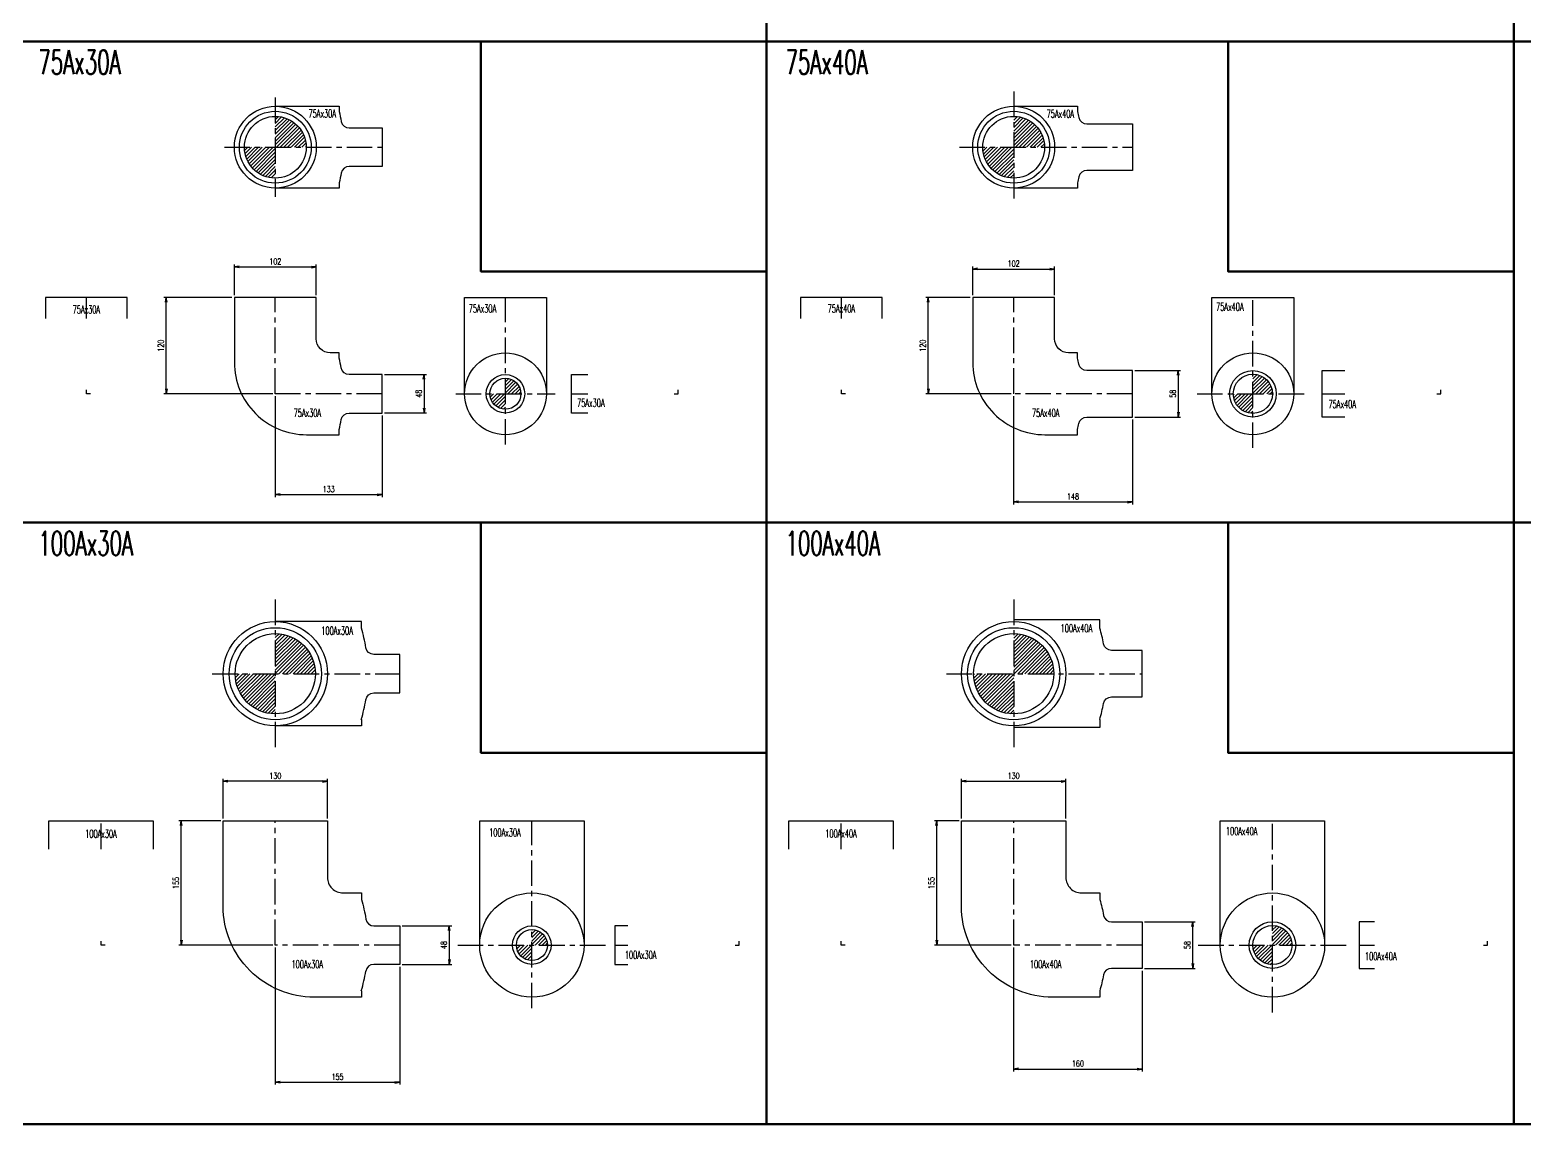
# Model space of a CAD drawing. Header units: millimetres. Extents: x 1711 to 90196, y -23291 to 8516.
# Drawn here: x 45848 to 47710, y -402 to 962 of the extents above; entities that cross this region are included whole.
import ezdxf

# ---------------------------------------------------------------- set-up
doc = ezdxf.new("R2010")
doc.units = ezdxf.units.MM
doc.header["$PDMODE"] = 35
doc.linetypes.add('CENTER', pattern=[50.8, 31.75, -6.35, 6.35, -6.35])
doc.layers.add('line', color=153, linetype='Continuous', lineweight=50)
for name, color, linetype in [('寸法', 2, 'Continuous'), ('配管-CVP', 4, 'Continuous'), ('＃配管（PVC)', 21, 'Continuous')]:
    doc.layers.add(name, color=color, linetype=linetype)
doc.styles.add('kpk', font='romans.shx', dxfattribs={"width": 0.7, "bigfont": 'extfont2.shx'})
doc.styles.get("Standard").update_dxf_attribs({"font": 'romans.shx', "bigfont": 'extfont.shx'})
doc.dimstyles.new('KPK-3', dxfattribs={"dimscale": 3, "dimtxt": 2.5, "dimasz": 2, "dimexe": 1, "dimexo": 1, "dimgap": 1, "dimtad": 3, "dimdec": 1, "dimdsep": 46, "dimtxsty": 'kpk', "dimblk": 'OPEN', "dimcen": 2.5, "dimclrd": 2, "dimclre": 2, "dimclrt": 4, "dimadec": 1, "dimazin": 2, "dimtfac": 1, "dimtdec": 1, "dimtmove": 0, "dimatfit": 2, "dimldrblk": 'OPEN', "dimfxl": 0, "dimlwd": -1, "dimlwe": -1, "dimarcsym": 0})

# ---------------------------------------------------------------- blocks, each defined once
blk = doc.blocks.new('_Open')
at = {"color": 0, "linetype": 'ByBlock', "lineweight": -2}
for p, q in [((-1, 0.17), (0, 0)), ((-1, -0.17), (0, 0)), ((0, 0), (-1, 0))]:
    blk.add_line(p, q, dxfattribs=at)
blk = doc.blocks.new('*D2922')
at = {"layer": 'Defpoints', "color": 0, "transparency": 16777216}
for p in [(46204.8, 666.3), (46102.8, 628.2), (46204.8, 628.2)]:
    blk.add_point(p, dxfattribs=at)
at = {"layer": '寸法', "color": 2, "transparency": 16777216}
for p, q in [((46102.8, 631.2), (46102.8, 669.3)), ((46108.8, 666.3), (46198.8, 666.3)), ((46204.8, 631.2), (46204.8, 669.3))]:
    blk.add_line(p, q, dxfattribs=at)
at = {"layer": '寸法', "color": 2, "transparency": 16777216, "xscale": 6, "yscale": 6, "zscale": 6, "rotation": 180}
blk.add_blockref('_Open', (46102.8, 666.3), dxfattribs=at)
at = {"layer": '寸法', "color": 2, "transparency": 16777216, "xscale": 6, "yscale": 6, "zscale": 6}
blk.add_blockref('_Open', (46204.8, 666.3), dxfattribs=at)
at = {"layer": '寸法', "color": 4, "transparency": 16777216, "insert": (46153.8, 673.1), "char_height": 7.5, "attachment_point": 5, "style": 'kpk', "bg_fill": 3, "box_fill_scale": 1.1, "bg_fill_color": 256, "bg_fill_true_color": 13158600, "bg_fill_transparency": 0}
blk.add_mtext('102', dxfattribs=at)
blk = doc.blocks.new('*D2923')
at = {"layer": 'Defpoints', "color": 0, "transparency": 16777216}
for p in [(46286.8, 532.2), (46286.8, 484.2), (46339.2, 484.2)]:
    blk.add_point(p, dxfattribs=at)
at = {"layer": '寸法', "color": 2, "transparency": 16777216}
for p, q in [((46289.8, 532.2), (46342.2, 532.2)), ((46339.2, 526.2), (46339.2, 490.2)), ((46289.8, 484.2), (46342.2, 484.2))]:
    blk.add_line(p, q, dxfattribs=at)
at = {"layer": '寸法', "color": 2, "transparency": 16777216, "xscale": 6, "yscale": 6, "zscale": 6}
for p, rotation in [((46339.2, 532.2), 90), ((46339.2, 484.2), 270)]:
    blk.add_blockref('_Open', p, dxfattribs=dict(at, rotation=rotation))
at = {"layer": '寸法', "color": 4, "transparency": 16777216, "insert": (46332.5, 508.2), "char_height": 7.5, "attachment_point": 5, "rotation": 90, "style": 'kpk', "bg_fill": 3, "box_fill_scale": 1.1, "bg_fill_color": 256, "bg_fill_true_color": 13158600, "bg_fill_transparency": 0}
blk.add_mtext('48', dxfattribs=at)
blk = doc.blocks.new('*D2924')
at = {"layer": 'Defpoints', "color": 0, "transparency": 16777216}
for p in [(46017.9, 628.2), (46102.8, 628.2), (46153.8, 508.2)]:
    blk.add_point(p, dxfattribs=at)
at = {"layer": '寸法', "color": 2, "transparency": 16777216}
for p, q in [((46099.8, 628.2), (46014.9, 628.2)), ((46017.9, 514.2), (46017.9, 622.2)), ((46150.8, 508.2), (46014.9, 508.2))]:
    blk.add_line(p, q, dxfattribs=at)
at = {"layer": '寸法', "color": 2, "transparency": 16777216, "xscale": 6, "yscale": 6, "zscale": 6}
for p, rotation in [((46017.9, 628.2), 90), ((46017.9, 508.2), 270)]:
    blk.add_blockref('_Open', p, dxfattribs=dict(at, rotation=rotation))
at = {"layer": '寸法', "color": 4, "transparency": 16777216, "insert": (46011.2, 568.2), "char_height": 7.5, "attachment_point": 5, "rotation": 90, "style": 'kpk', "bg_fill": 3, "box_fill_scale": 1.1, "bg_fill_color": 256, "bg_fill_true_color": 13158600, "bg_fill_transparency": 0}
blk.add_mtext('120', dxfattribs=at)
blk = doc.blocks.new('*D2925')
at = {"layer": 'Defpoints', "color": 0, "transparency": 16777216}
for p in [(46153.8, 508.2), (46286.8, 484.2), (46286.8, 382.4)]:
    blk.add_point(p, dxfattribs=at)
at = {"layer": '寸法', "color": 2, "transparency": 16777216}
for p, q in [((46153.8, 505.2), (46153.8, 379.4)), ((46286.8, 481.2), (46286.8, 379.4)), ((46159.8, 382.4), (46280.8, 382.4))]:
    blk.add_line(p, q, dxfattribs=at)
at = {"layer": '寸法', "color": 2, "transparency": 16777216, "xscale": 6, "yscale": 6, "zscale": 6, "rotation": 180}
blk.add_blockref('_Open', (46153.8, 382.4), dxfattribs=at)
at = {"layer": '寸法', "color": 2, "transparency": 16777216, "xscale": 6, "yscale": 6, "zscale": 6}
blk.add_blockref('_Open', (46286.8, 382.4), dxfattribs=at)
at = {"layer": '寸法', "color": 4, "transparency": 16777216, "insert": (46220.3, 389.2), "char_height": 7.5, "attachment_point": 5, "style": 'kpk', "bg_fill": 3, "box_fill_scale": 1.1, "bg_fill_color": 256, "bg_fill_true_color": 13158600, "bg_fill_transparency": 0}
blk.add_mtext('133', dxfattribs=at)
blk = doc.blocks.new('*D2926')
at = {"layer": 'Defpoints', "color": 0, "transparency": 16777216}
for p in [(46088.8, 25), (46088.8, -24.2), (46218.8, -24.2)]:
    blk.add_point(p, dxfattribs=at)
at = {"layer": '寸法', "color": 2, "transparency": 16777216}
for p, q in [((46088.8, -21.2), (46088.8, 28)), ((46212.8, 25), (46094.8, 25)), ((46218.8, -21.2), (46218.8, 28))]:
    blk.add_line(p, q, dxfattribs=at)
at = {"layer": '寸法', "color": 2, "transparency": 16777216, "xscale": 6, "yscale": 6, "zscale": 6, "rotation": 180}
blk.add_blockref('_Open', (46088.8, 25), dxfattribs=at)
at = {"layer": '寸法', "color": 2, "transparency": 16777216, "xscale": 6, "yscale": 6, "zscale": 6}
blk.add_blockref('_Open', (46218.8, 25), dxfattribs=at)
at = {"layer": '寸法', "color": 4, "transparency": 16777216, "insert": (46153.8, 31.7), "char_height": 7.5, "attachment_point": 5, "style": 'kpk', "bg_fill": 3, "box_fill_scale": 1.1, "bg_fill_color": 256, "bg_fill_true_color": 13158600, "bg_fill_transparency": 0}
blk.add_mtext('130', dxfattribs=at)
blk = doc.blocks.new('*D2927')
at = {"layer": 'Defpoints', "color": 0, "transparency": 16777216}
for p in [(46308.8, -155.2), (46308.8, -203.2), (46370.6, -203.2)]:
    blk.add_point(p, dxfattribs=at)
at = {"layer": '寸法', "color": 2, "transparency": 16777216}
for p, q in [((46311.8, -155.2), (46373.6, -155.2)), ((46370.6, -161.2), (46370.6, -197.2)), ((46311.8, -203.2), (46373.6, -203.2))]:
    blk.add_line(p, q, dxfattribs=at)
at = {"layer": '寸法', "color": 2, "transparency": 16777216, "xscale": 6, "yscale": 6, "zscale": 6}
for p, rotation in [((46370.6, -155.2), 90), ((46370.6, -203.2), 270)]:
    blk.add_blockref('_Open', p, dxfattribs=dict(at, rotation=rotation))
at = {"layer": '寸法', "color": 4, "transparency": 16777216, "insert": (46363.8, -179.2), "char_height": 7.5, "attachment_point": 5, "rotation": 90, "style": 'kpk', "bg_fill": 3, "box_fill_scale": 1.1, "bg_fill_color": 256, "bg_fill_true_color": 13158600, "bg_fill_transparency": 0}
blk.add_mtext('48', dxfattribs=at)
blk = doc.blocks.new('*D2928')
at = {"layer": 'Defpoints', "color": 0, "transparency": 16777216}
for p in [(46153.8, -179.2), (46308.8, -203.2), (46308.8, -350.2)]:
    blk.add_point(p, dxfattribs=at)
at = {"layer": '寸法', "color": 2, "transparency": 16777216}
for p, q in [((46153.8, -182.2), (46153.8, -353.2)), ((46308.8, -206.2), (46308.8, -353.2)), ((46159.8, -350.2), (46302.8, -350.2))]:
    blk.add_line(p, q, dxfattribs=at)
at = {"layer": '寸法', "color": 2, "transparency": 16777216, "xscale": 6, "yscale": 6, "zscale": 6, "rotation": 180}
blk.add_blockref('_Open', (46153.8, -350.2), dxfattribs=at)
at = {"layer": '寸法', "color": 2, "transparency": 16777216, "xscale": 6, "yscale": 6, "zscale": 6}
blk.add_blockref('_Open', (46308.8, -350.2), dxfattribs=at)
at = {"layer": '寸法', "color": 4, "transparency": 16777216, "insert": (46231.3, -343.5), "char_height": 7.5, "attachment_point": 5, "style": 'kpk', "bg_fill": 3, "box_fill_scale": 1.1, "bg_fill_color": 256, "bg_fill_true_color": 13158600, "bg_fill_transparency": 0}
blk.add_mtext('155', dxfattribs=at)
blk = doc.blocks.new('*D2929')
at = {"layer": 'Defpoints', "color": 0, "transparency": 16777216}
for p in [(46036.7, -24.2), (46088.8, -24.2), (46153.8, -179.2)]:
    blk.add_point(p, dxfattribs=at)
at = {"layer": '寸法', "color": 2, "transparency": 16777216}
for p, q in [((46085.8, -24.2), (46033.7, -24.2)), ((46036.7, -173.2), (46036.7, -30.2)), ((46150.8, -179.2), (46033.7, -179.2))]:
    blk.add_line(p, q, dxfattribs=at)
at = {"layer": '寸法', "color": 2, "transparency": 16777216, "xscale": 6, "yscale": 6, "zscale": 6}
for p, rotation in [((46036.7, -24.2), 90), ((46036.7, -179.2), 270)]:
    blk.add_blockref('_Open', p, dxfattribs=dict(at, rotation=rotation))
at = {"layer": '寸法', "color": 4, "transparency": 16777216, "insert": (46029.9, -101.7), "char_height": 7.5, "attachment_point": 5, "rotation": 90, "style": 'kpk', "bg_fill": 3, "box_fill_scale": 1.1, "bg_fill_color": 256, "bg_fill_true_color": 13158600, "bg_fill_transparency": 0}
blk.add_mtext('155', dxfattribs=at)
blk = doc.blocks.new('*D2934')
at = {"layer": 'Defpoints', "color": 0, "transparency": 16777216}
for p in [(47124.9, 663.7), (47022.9, 628.2), (47124.9, 628.2)]:
    blk.add_point(p, dxfattribs=at)
at = {"layer": '寸法', "color": 2, "transparency": 16777216}
for p, q in [((47022.9, 631.2), (47022.9, 666.7)), ((47028.9, 663.7), (47118.9, 663.7)), ((47124.9, 631.2), (47124.9, 666.7))]:
    blk.add_line(p, q, dxfattribs=at)
at = {"layer": '寸法', "color": 2, "transparency": 16777216, "xscale": 6, "yscale": 6, "zscale": 6, "rotation": 180}
blk.add_blockref('_Open', (47022.9, 663.7), dxfattribs=at)
at = {"layer": '寸法', "color": 2, "transparency": 16777216, "xscale": 6, "yscale": 6, "zscale": 6}
blk.add_blockref('_Open', (47124.9, 663.7), dxfattribs=at)
at = {"layer": '寸法', "color": 4, "transparency": 16777216, "insert": (47073.9, 670.4), "char_height": 7.5, "attachment_point": 5, "style": 'kpk', "bg_fill": 3, "box_fill_scale": 1.1, "bg_fill_color": 256, "bg_fill_true_color": 13158600, "bg_fill_transparency": 0}
blk.add_mtext('102', dxfattribs=at)
blk = doc.blocks.new('*D2935')
at = {"layer": 'Defpoints', "color": 0, "transparency": 16777216}
for p in [(47221.9, 537.2), (47221.9, 479.2), (47279, 479.2)]:
    blk.add_point(p, dxfattribs=at)
at = {"layer": '寸法', "color": 2, "transparency": 16777216}
for p, q in [((47224.9, 537.2), (47282, 537.2)), ((47279, 531.2), (47279, 485.2)), ((47224.9, 479.2), (47282, 479.2))]:
    blk.add_line(p, q, dxfattribs=at)
at = {"layer": '寸法', "color": 2, "transparency": 16777216, "xscale": 6, "yscale": 6, "zscale": 6}
for p, rotation in [((47279, 537.2), 90), ((47279, 479.2), 270)]:
    blk.add_blockref('_Open', p, dxfattribs=dict(at, rotation=rotation))
at = {"layer": '寸法', "color": 4, "transparency": 16777216, "insert": (47272.3, 508.2), "char_height": 7.5, "attachment_point": 5, "rotation": 90, "style": 'kpk', "bg_fill": 3, "box_fill_scale": 1.1, "bg_fill_color": 256, "bg_fill_true_color": 13158600, "bg_fill_transparency": 0}
blk.add_mtext('58', dxfattribs=at)
blk = doc.blocks.new('*D2936')
at = {"layer": 'Defpoints', "color": 0, "transparency": 16777216}
for p in [(46967.4, 628.2), (47022.9, 628.2), (47073.9, 508.2)]:
    blk.add_point(p, dxfattribs=at)
at = {"layer": '寸法', "color": 2, "transparency": 16777216}
for p, q in [((47019.9, 628.2), (46964.4, 628.2)), ((46967.4, 514.2), (46967.4, 622.2)), ((47070.9, 508.2), (46964.4, 508.2))]:
    blk.add_line(p, q, dxfattribs=at)
at = {"layer": '寸法', "color": 2, "transparency": 16777216, "xscale": 6, "yscale": 6, "zscale": 6}
for p, rotation in [((46967.4, 628.2), 90), ((46967.4, 508.2), 270)]:
    blk.add_blockref('_Open', p, dxfattribs=dict(at, rotation=rotation))
at = {"layer": '寸法', "color": 4, "transparency": 16777216, "insert": (46960.6, 568.2), "char_height": 7.5, "attachment_point": 5, "rotation": 90, "style": 'kpk', "bg_fill": 3, "box_fill_scale": 1.1, "bg_fill_color": 256, "bg_fill_true_color": 13158600, "bg_fill_transparency": 0}
blk.add_mtext('120', dxfattribs=at)
blk = doc.blocks.new('*D2937')
at = {"layer": 'Defpoints', "color": 0, "transparency": 16777216}
for p in [(47073.9, 508.2), (47221.9, 479.2), (47221.9, 373.3)]:
    blk.add_point(p, dxfattribs=at)
at = {"layer": '寸法', "color": 2, "transparency": 16777216}
for p, q in [((47073.9, 505.2), (47073.9, 370.3)), ((47221.9, 476.2), (47221.9, 370.3)), ((47079.9, 373.3), (47215.9, 373.3))]:
    blk.add_line(p, q, dxfattribs=at)
at = {"layer": '寸法', "color": 2, "transparency": 16777216, "xscale": 6, "yscale": 6, "zscale": 6, "rotation": 180}
blk.add_blockref('_Open', (47073.9, 373.3), dxfattribs=at)
at = {"layer": '寸法', "color": 2, "transparency": 16777216, "xscale": 6, "yscale": 6, "zscale": 6}
blk.add_blockref('_Open', (47221.9, 373.3), dxfattribs=at)
at = {"layer": '寸法', "color": 4, "transparency": 16777216, "insert": (47147.9, 380.1), "char_height": 7.5, "attachment_point": 5, "style": 'kpk', "bg_fill": 3, "box_fill_scale": 1.1, "bg_fill_color": 256, "bg_fill_true_color": 13158600, "bg_fill_transparency": 0}
blk.add_mtext('148', dxfattribs=at)
blk = doc.blocks.new('*D2938')
at = {"layer": 'Defpoints', "color": 0, "transparency": 16777216}
for p in [(47138.9, 25), (47008.9, -24.2), (47138.9, -24.2)]:
    blk.add_point(p, dxfattribs=at)
at = {"layer": '寸法', "color": 2, "transparency": 16777216}
for p, q in [((47008.9, -21.2), (47008.9, 28)), ((47014.9, 25), (47132.9, 25)), ((47138.9, -21.2), (47138.9, 28))]:
    blk.add_line(p, q, dxfattribs=at)
at = {"layer": '寸法', "color": 2, "transparency": 16777216, "xscale": 6, "yscale": 6, "zscale": 6, "rotation": 180}
blk.add_blockref('_Open', (47008.9, 25), dxfattribs=at)
at = {"layer": '寸法', "color": 2, "transparency": 16777216, "xscale": 6, "yscale": 6, "zscale": 6}
blk.add_blockref('_Open', (47138.9, 25), dxfattribs=at)
at = {"layer": '寸法', "color": 4, "transparency": 16777216, "insert": (47073.9, 31.8), "char_height": 7.5, "attachment_point": 5, "style": 'kpk', "bg_fill": 3, "box_fill_scale": 1.1, "bg_fill_color": 256, "bg_fill_true_color": 13158600, "bg_fill_transparency": 0}
blk.add_mtext('130', dxfattribs=at)
blk = doc.blocks.new('*D2939')
at = {"layer": 'Defpoints', "color": 0, "transparency": 16777216}
for p in [(47233.9, -150.2), (47297, -150.2), (47233.9, -208.2)]:
    blk.add_point(p, dxfattribs=at)
at = {"layer": '寸法', "color": 2, "transparency": 16777216}
for p, q in [((47236.9, -150.2), (47300, -150.2)), ((47297, -202.2), (47297, -156.2)), ((47236.9, -208.2), (47300, -208.2))]:
    blk.add_line(p, q, dxfattribs=at)
at = {"layer": '寸法', "color": 2, "transparency": 16777216, "xscale": 6, "yscale": 6, "zscale": 6}
for p, rotation in [((47297, -150.2), 90), ((47297, -208.2), 270)]:
    blk.add_blockref('_Open', p, dxfattribs=dict(at, rotation=rotation))
at = {"layer": '寸法', "color": 4, "transparency": 16777216, "insert": (47290.3, -179.2), "char_height": 7.5, "attachment_point": 5, "rotation": 90, "style": 'kpk', "bg_fill": 3, "box_fill_scale": 1.1, "bg_fill_color": 256, "bg_fill_true_color": 13158600, "bg_fill_transparency": 0}
blk.add_mtext('58', dxfattribs=at)
blk = doc.blocks.new('*D2940')
at = {"layer": 'Defpoints', "color": 0, "transparency": 16777216}
for p in [(47073.9, -179.2), (47233.9, -208.2), (47233.9, -333.7)]:
    blk.add_point(p, dxfattribs=at)
at = {"layer": '寸法', "color": 2, "transparency": 16777216}
for p, q in [((47073.9, -182.2), (47073.9, -336.7)), ((47233.9, -211.2), (47233.9, -336.7)), ((47079.9, -333.7), (47227.9, -333.7))]:
    blk.add_line(p, q, dxfattribs=at)
at = {"layer": '寸法', "color": 2, "transparency": 16777216, "xscale": 6, "yscale": 6, "zscale": 6, "rotation": 180}
blk.add_blockref('_Open', (47073.9, -333.7), dxfattribs=at)
at = {"layer": '寸法', "color": 2, "transparency": 16777216, "xscale": 6, "yscale": 6, "zscale": 6}
blk.add_blockref('_Open', (47233.9, -333.7), dxfattribs=at)
at = {"layer": '寸法', "color": 4, "transparency": 16777216, "insert": (47153.9, -326.9), "char_height": 7.5, "attachment_point": 5, "style": 'kpk', "bg_fill": 3, "box_fill_scale": 1.1, "bg_fill_color": 256, "bg_fill_true_color": 13158600, "bg_fill_transparency": 0}
blk.add_mtext('160', dxfattribs=at)
blk = doc.blocks.new('*D2941')
at = {"layer": 'Defpoints', "color": 0, "transparency": 16777216}
for p in [(46978.1, -24.2), (47008.9, -24.2), (47073.9, -179.2)]:
    blk.add_point(p, dxfattribs=at)
at = {"layer": '寸法', "color": 2, "transparency": 16777216}
for p, q in [((47005.9, -24.2), (46975.1, -24.2)), ((46978.1, -173.2), (46978.1, -30.2)), ((47070.9, -179.2), (46975.1, -179.2))]:
    blk.add_line(p, q, dxfattribs=at)
at = {"layer": '寸法', "color": 2, "transparency": 16777216, "xscale": 6, "yscale": 6, "zscale": 6}
for p, rotation in [((46978.1, -24.2), 90), ((46978.1, -179.2), 270)]:
    blk.add_blockref('_Open', p, dxfattribs=dict(at, rotation=rotation))
at = {"layer": '寸法', "color": 4, "transparency": 16777216, "insert": (46971.4, -101.7), "char_height": 7.5, "attachment_point": 5, "rotation": 90, "style": 'kpk', "bg_fill": 3, "box_fill_scale": 1.1, "bg_fill_color": 256, "bg_fill_true_color": 13158600, "bg_fill_transparency": 0}
blk.add_mtext('155', dxfattribs=at)
blk = doc.blocks.new('100A×40A-RT-正面')
at = {"layer": '＃配管（PVC)', "color": 0, "linetype": 'ByBlock'}
for points in [[(107.3, -56.9), (107.3, -65), (48.5, -65, -0.414279), (-65, 48.5), (-65, 155), (65, 155), (65, 84.5, 0.416256), (84.5, 65), (107.3, 65), (107.3, 56.9)], [(107.3, 56.9, -0.025436), (112.1, 37.1, 0.360661), (121.9, 29), (160, 29), (160, -29), (121.8, -29, 0.360341), (112, -37.1, -0.025457), (107.2, -56.9)]]:
    blk.add_lwpolyline(points, format="xyb", dxfattribs=at)
at = {"layer": '＃配管（PVC)', "color": 2, "linetype": 'CENTER'}
blk.add_lwpolyline([(160, 0), (0, 0), (0, 155)], dxfattribs=at)
at = {"layer": 'Defpoints', "color": 6, "linetype": 'ByBlock', "insert": (39.9, -23.9), "char_height": 10, "attachment_point": 5, "style": 'kpk', "bg_fill": 3, "box_fill_scale": 1.2, "bg_fill_color": 256, "bg_fill_transparency": 0}
blk.add_mtext('{\\W0.6;100Ax40A}', dxfattribs=at)
blk = doc.blocks.new('100A×40A-RT-側面')
at = {"layer": '＃配管（PVC)', "linetype": 'ByBlock'}
h = blk.add_hatch(dxfattribs=at)
h.set_pattern_fill('ANSI31', color=252)
h.set_pattern_definition([(45, (-47396.3863, 179.2102), (-2.24506403, 2.24506403), [])])
h.paths.add_polyline_path([(0, 0), (-24.4, 0, 0.414214), (0, -24.4)])
h.paths.add_polyline_path([(0, 24.3), (0, 0), (24.3, 0, 0.414214)])
at = {"layer": '＃配管（PVC)', "color": 2, "linetype": 'CENTER'}
for p, q in [((0, -83.9), (0, 155)), ((-92.4, 0), (92.4, 0))]:
    blk.add_line(p, q, dxfattribs=at)
at = {"layer": '＃配管（PVC)', "color": 0, "linetype": 'ByBlock'}
blk.add_lwpolyline([(-65, 0), (-65, 155), (65, 155), (65, 0)], dxfattribs=at)
for radius in [65, 29, 24.4]:
    blk.add_circle((0, 0), radius, dxfattribs=at)
at = {"layer": 'Defpoints', "color": 6, "linetype": 'ByBlock', "insert": (-38.3, 142.2), "char_height": 10, "attachment_point": 5, "style": 'kpk', "bg_fill": 3, "box_fill_scale": 1.2, "bg_fill_color": 256, "bg_fill_transparency": 0}
blk.add_mtext('{\\W0.6;100Ax40A}', dxfattribs=at)
blk = doc.blocks.new('75A×30A-RL-上面')
at = {"layer": '＃配管（PVC)', "linetype": 'ByBlock'}
h = blk.add_hatch(dxfattribs=at)
h.set_pattern_fill('ANSI31', color=252)
h.set_pattern_definition([(45, (-46153.803, -815.5712), (-2.24506403, 2.24506403), [])])
h.paths.add_polyline_path([(0, 0), (-38.5, 0, 0.414214), (0, -38.5)])
h.paths.add_polyline_path([(0, 38.5), (0, 0), (38.5, 0, 0.414214)])
at = {"layer": '＃配管（PVC)', "color": 2, "linetype": 'CENTER'}
for p, q in [((0, 62), (0, -62)), ((-63.3, 0), (133.5, 0))]:
    blk.add_line(p, q, dxfattribs=at)
at = {"layer": '＃配管（PVC)', "color": 0, "linetype": 'ByBlock'}
blk.add_lwpolyline([(0, 51), (79.5, 51), (79.5, 44.5, -0.017476), (82.2, 32.2, 0.362447), (92, 24), (133, 24), (133, -24), (92, -24, 0.362447), (82.2, -32.2, -0.017476), (79.5, -44.5), (79.5, -51), (0, -51)], format="xyb", dxfattribs=at)
for radius in [51, 44.8, 38.5]:
    blk.add_circle((0, 0), radius, dxfattribs=at)
at = {"layer": 'Defpoints', "color": 6, "linetype": 'ByBlock', "insert": (58.5, 42), "char_height": 10, "attachment_point": 5, "style": 'kpk', "bg_fill": 3, "box_fill_scale": 1.2, "bg_fill_color": 256, "bg_fill_transparency": 0}
blk.add_mtext('{\\W0.6;75Ax30A}', dxfattribs=at)
blk = doc.blocks.new('75A×30A-RL-半（正面）')
at = {"layer": '＃配管（PVC)', "color": 0, "linetype": 'ByBlock'}
blk.add_lwpolyline([(51, 94), (51, 120), (-51, 120), (-51, 94)], dxfattribs=at)
at = {"layer": '＃配管（PVC)', "color": 2, "linetype": 'CENTER'}
blk.add_lwpolyline([(5, 0), (0, 0), (0, 5)], dxfattribs=at)
at = {"layer": 'Defpoints', "color": 6, "linetype": 'ByBlock', "insert": (0, 105.2), "char_height": 10, "attachment_point": 5, "style": 'kpk', "bg_fill": 3, "box_fill_scale": 1.2, "bg_fill_color": 256, "bg_fill_transparency": 0}
blk.add_mtext('{\\W0.6;75Ax30A}', dxfattribs=at)
at = {"layer": '＃配管（PVC)', "color": 2, "linetype": 'CENTER'}
blk.add_lwpolyline([(0, 94), (0, 120)], dxfattribs=at)
blk = doc.blocks.new('75A×30A-RL-正面')
at = {"layer": '＃配管（PVC)', "color": 0, "linetype": 'ByBlock'}
blk.add_lwpolyline([(92, -24), (133, -24), (133, 24), (92, 24, -0.362447), (82.2, 32.2, 0.017476), (79.5, 44.5), (79.5, 51), (68.5, 51, -0.415655), (51, 68.5), (51, 120), (-51, 120), (-51, 39, 0.414272), (39, -51), (79.5, -51), (79.5, -44.5, 0.017476), (82.2, -32.2, -0.362447)], format="xyb", close=True, dxfattribs=at)
at = {"layer": '＃配管（PVC)', "color": 2, "linetype": 'CENTER'}
blk.add_lwpolyline([(133, 0), (0, 0), (0, 120)], dxfattribs=at)
at = {"layer": 'Defpoints', "color": 6, "linetype": 'ByBlock', "insert": (39.9, -23.9), "char_height": 10, "attachment_point": 5, "style": 'kpk', "bg_fill": 3, "box_fill_scale": 1.2, "bg_fill_color": 256, "bg_fill_transparency": 0}
blk.add_mtext('{\\W0.6;75Ax30A}', dxfattribs=at)
blk = doc.blocks.new('75A×30A-RL-側面')
at = {"layer": '＃配管（PVC)', "linetype": 'ByBlock'}
h = blk.add_hatch(dxfattribs=at)
h.set_pattern_fill('ANSI31', color=252)
h.set_pattern_definition([(45, (-46440.582, -508.151), (-2.24506403, 2.24506403), [])])
h.paths.add_polyline_path([(0, 0), (-19.3, 0, 0.414214), (0, -19.3)])
h.paths.add_polyline_path([(0, 19.3), (0, 0), (19.3, 0, 0.414214)])
at = {"layer": '＃配管（PVC)', "color": 2, "linetype": 'CENTER'}
for p, q in [((0, -63.3), (0, 120)), ((-62, 0), (62, 0))]:
    blk.add_line(p, q, dxfattribs=at)
at = {"layer": '＃配管（PVC)', "color": 0, "linetype": 'ByBlock'}
blk.add_lwpolyline([(-51, 0), (-51, 120), (51, 120), (51, 0)], dxfattribs=at)
for radius in [51, 24, 19.3]:
    blk.add_circle((0, 0), radius, dxfattribs=at)
at = {"layer": 'Defpoints', "color": 6, "linetype": 'ByBlock', "insert": (-28.6, 106.3), "char_height": 10, "attachment_point": 5, "style": 'kpk', "bg_fill": 3, "box_fill_scale": 1.2, "bg_fill_color": 256, "bg_fill_transparency": 0}
blk.add_mtext('{\\W0.6;75Ax30A}', dxfattribs=at)
blk = doc.blocks.new('75A×30A-RL-半（30A)')
at = {"layer": '＃配管（PVC)', "color": 0, "linetype": 'ByBlock'}
blk.add_lwpolyline([(-112.5, -24), (-133, -24), (-133, 24), (-112.5, 24)], dxfattribs=at)
at = {"layer": '＃配管（PVC)', "color": 2, "linetype": 'CENTER'}
blk.add_lwpolyline([(-5, 0), (0, 0), (0, 5)], dxfattribs=at)
at = {"layer": 'Defpoints', "color": 6, "linetype": 'ByBlock', "insert": (-108.8, -11.4), "char_height": 10, "attachment_point": 5, "style": 'kpk', "bg_fill": 3, "box_fill_scale": 1.2, "bg_fill_color": 256, "bg_fill_transparency": 0}
blk.add_mtext('{\\W0.6;75Ax30A}', dxfattribs=at)
at = {"layer": '＃配管（PVC)', "color": 2, "linetype": 'CENTER'}
blk.add_lwpolyline([(-133, 0), (-112.5, 0)], dxfattribs=at)
blk = doc.blocks.new('100A×30A-RL-上面')
at = {"layer": '＃配管（PVC)', "linetype": 'ByBlock'}
h = blk.add_hatch(dxfattribs=at)
h.set_pattern_fill('ANSI31', color=252)
h.set_pattern_definition([(45, (-46153.803, -159.1194), (-2.24506403, 2.24506403), [])])
h.paths.add_polyline_path([(0, 0), (-50, 0, 0.414214), (0, -50)])
h.paths.add_polyline_path([(0, 50), (0, 0), (50, 0, 0.414214)])
at = {"layer": '＃配管（PVC)', "color": 2, "linetype": 'CENTER'}
for p, q in [((0, 92.4), (0, -92.4)), ((-78.6, 0), (155, 0))]:
    blk.add_line(p, q, dxfattribs=at)
at = {"layer": '＃配管（PVC)', "color": 0, "linetype": 'ByBlock'}
for points in [[(107.3, 56.9), (107.3, 65), (0, 65)], [(107.3, -56.9), (107.3, -65), (0, -65)]]:
    blk.add_lwpolyline(points, dxfattribs=at)
blk.add_lwpolyline([(112.9, -32.4, -0.367187), (122.7, -24), (155, -24), (155, 24), (122.8, 24, -0.367506), (112.9, 32.4, 0.031485), (107.3, 56.9)], format="xyb", dxfattribs=at)
for radius in [65, 57.4, 50]:
    blk.add_circle((0, 0), radius, dxfattribs=at)
blk.add_arc((-84.5, 0.1), 200, 343.4318, 350.6502, dxfattribs=at)
at = {"layer": 'Defpoints', "color": 6, "linetype": 'ByBlock', "insert": (77, 53.7), "char_height": 10, "attachment_point": 5, "style": 'kpk', "bg_fill": 3, "box_fill_scale": 1.2, "bg_fill_color": 256, "bg_fill_transparency": 0}
blk.add_mtext('{\\W0.6;100Ax30A}', dxfattribs=at)
blk = doc.blocks.new('100A×30A-RL-半（正面）')
at = {"color": 2, "linetype": 'CENTER', "ltscale": 0.5}
blk.add_lwpolyline([(5, 0), (0, 0), (0, 5)], dxfattribs=at)
at = {"layer": '＃配管（PVC)', "color": 0, "linetype": 'ByBlock'}
blk.add_lwpolyline([(-65, 119.7), (-65, 155), (65, 155), (65, 119.7)], dxfattribs=at)
at = {"layer": 'Defpoints', "color": 6, "linetype": 'ByBlock', "insert": (0, 138.9), "char_height": 10, "attachment_point": 5, "style": 'kpk', "bg_fill": 3, "box_fill_scale": 1.2, "bg_fill_color": 256, "bg_fill_transparency": 0}
blk.add_mtext('{\\W0.6;100Ax30A}', dxfattribs=at)
at = {"layer": '＃配管（PVC)', "color": 2, "linetype": 'CENTER'}
blk.add_lwpolyline([(0, 119.7), (0, 155)], dxfattribs=at)
blk = doc.blocks.new('100A×30A-RL-正面')
at = {"layer": '＃配管（PVC)', "color": 0, "linetype": 'ByBlock'}
for points in [[(107.3, -56.9), (107.3, -65), (48.5, -65, -0.414279), (-65, 48.5), (-65, 155), (65, 155), (65, 84.5, 0.416256), (84.5, 65), (107.3, 65), (107.3, 56.9)], [(107.3, 56.9, -0.031485), (112.9, 32.4, 0.367506), (122.8, 24), (155, 24), (155, -24), (122.7, -24, 0.367187), (112.9, -32.4)]]:
    blk.add_lwpolyline(points, format="xyb", dxfattribs=at)
at = {"layer": '＃配管（PVC)', "color": 2, "linetype": 'CENTER'}
blk.add_lwpolyline([(155, 0), (0, 0), (0, 155)], dxfattribs=at)
at = {"layer": '＃配管（PVC)', "color": 0, "linetype": 'ByBlock'}
blk.add_arc((-84.5, 0.1), 200, 343.4318, 350.6502, dxfattribs=at)
at = {"layer": 'Defpoints', "color": 6, "linetype": 'ByBlock', "insert": (39.9, -23.9), "char_height": 10, "attachment_point": 5, "style": 'kpk', "bg_fill": 3, "box_fill_scale": 1.2, "bg_fill_color": 256, "bg_fill_transparency": 0}
blk.add_mtext('{\\W0.6;100Ax30A}', dxfattribs=at)
blk = doc.blocks.new('100A×30A-RL-側面')
at = {"layer": '＃配管（PVC)', "linetype": 'ByBlock'}
h = blk.add_hatch(dxfattribs=at)
h.set_pattern_fill('ANSI31', color=252)
h.set_pattern_definition([(45, (-46473.4915, 179.2102), (-2.24506403, 2.24506403), [])])
h.paths.add_polyline_path([(0, 0), (-19.3, 0, 0.414214), (0, -19.3)])
h.paths.add_polyline_path([(0, 19.3), (0, 0), (19.3, 0, 0.414214)])
at = {"layer": '＃配管（PVC)', "color": 2, "linetype": 'CENTER'}
for p, q in [((0, -78.6), (0, 155)), ((-92.4, 0), (92.4, 0))]:
    blk.add_line(p, q, dxfattribs=at)
at = {"layer": '＃配管（PVC)', "color": 0, "linetype": 'ByBlock'}
blk.add_lwpolyline([(-65, 0), (-65, 155), (65, 155), (65, 0)], dxfattribs=at)
for radius in [65, 24, 19.3]:
    blk.add_circle((0, 0), radius, dxfattribs=at)
at = {"layer": 'Defpoints', "color": 6, "linetype": 'ByBlock', "insert": (-33.5, 140.4), "char_height": 10, "attachment_point": 5, "style": 'kpk', "bg_fill": 3, "box_fill_scale": 1.2, "bg_fill_color": 256, "bg_fill_transparency": 0}
blk.add_mtext('{\\W0.6;100Ax30A}', dxfattribs=at)
blk = doc.blocks.new('100A×30A-RL-半（30A)')
at = {"layer": '＃配管（PVC)', "color": 0, "linetype": 'ByBlock'}
blk.add_lwpolyline([(-138.9, 24), (-155, 24), (-155, -24), (-138.9, -24)], dxfattribs=at)
at = {"layer": '＃配管（PVC)', "color": 2, "linetype": 'CENTER'}
blk.add_lwpolyline([(-5, 0), (0, 0), (0, 5)], dxfattribs=at)
at = {"layer": 'Defpoints', "color": 6, "linetype": 'ByBlock', "insert": (-122.7, -12.2), "char_height": 10, "attachment_point": 5, "style": 'kpk', "bg_fill": 3, "box_fill_scale": 1.2, "bg_fill_color": 256, "bg_fill_transparency": 0}
blk.add_mtext('{\\W0.6;100Ax30A}', dxfattribs=at)
at = {"layer": '＃配管（PVC)', "color": 2, "linetype": 'CENTER'}
blk.add_lwpolyline([(-155, 0), (-138.9, 0)], dxfattribs=at)
blk = doc.blocks.new('75A×40A-RL-上面')
at = {"layer": '＃配管（PVC)', "linetype": 'ByBlock'}
h = blk.add_hatch(dxfattribs=at)
h.set_pattern_fill('ANSI31', color=252)
h.set_pattern_definition([(45, (-47073.92, -815.5712), (-2.24506403, 2.24506403), [])])
h.paths.add_polyline_path([(0, 0), (-38.5, 0, 0.414214), (0, -38.5)])
h.paths.add_polyline_path([(0, 38.5), (0, 0), (38.5, 0, 0.414214)])
at = {"layer": '＃配管（PVC)', "color": 2, "linetype": 'CENTER'}
for p, q in [((0, 69.5), (0, -69.5)), ((-67.5, 0), (148, 0))]:
    blk.add_line(p, q, dxfattribs=at)
at = {"layer": '＃配管（PVC)', "color": 0, "linetype": 'ByBlock'}
blk.add_lwpolyline([(0, 51), (79.5, 51), (79.5, 44.5, -0.01077), (81.3, 36.9, 0.35488), (91, 29), (148, 29), (148, -29), (91, -29, 0.35488), (81.3, -36.9, -0.01077), (79.5, -44.5), (79.5, -51), (0, -51)], format="xyb", dxfattribs=at)
for radius in [51, 44.8, 38.5]:
    blk.add_circle((0, 0), radius, dxfattribs=at)
at = {"layer": 'Defpoints', "color": 6, "linetype": 'ByBlock', "insert": (58.1, 41.8), "char_height": 10, "attachment_point": 5, "style": 'kpk', "bg_fill": 3, "box_fill_scale": 1.2, "bg_fill_color": 256, "bg_fill_transparency": 0}
blk.add_mtext('{\\W0.6;75Ax40A}', dxfattribs=at)
blk = doc.blocks.new('75A×40A-RL-半（正面）')
at = {"layer": '＃配管（PVC)', "color": 0, "linetype": 'ByBlock'}
blk.add_lwpolyline([(51, 94), (51, 120), (-51, 120), (-51, 94)], dxfattribs=at)
at = {"layer": '＃配管（PVC)', "color": 2, "linetype": 'CENTER'}
blk.add_lwpolyline([(5, 0), (0, 0), (0, 5)], dxfattribs=at)
at = {"layer": 'Defpoints', "color": 6, "linetype": 'ByBlock', "insert": (0, 106.3), "char_height": 10, "attachment_point": 5, "style": 'kpk', "bg_fill": 3, "box_fill_scale": 1.2, "bg_fill_color": 256, "bg_fill_transparency": 0}
blk.add_mtext('{\\W0.6;75Ax40A}', dxfattribs=at)
at = {"layer": '＃配管（PVC)', "color": 2, "linetype": 'CENTER'}
blk.add_lwpolyline([(0, 94), (0, 120)], dxfattribs=at)
blk = doc.blocks.new('75A×40A-RL-正面')
at = {"layer": '＃配管（PVC)', "color": 0, "linetype": 'ByBlock'}
blk.add_lwpolyline([(91, -29), (148, -29), (148, 29), (91, 29, -0.35488), (81.3, 36.9, 0.01077), (79.5, 44.5), (79.5, 51), (68.5, 51, -0.415655), (51, 68.5), (51, 120), (-51, 120), (-51, 39, 0.414272), (39, -51), (79.5, -51), (79.5, -44.5, 0.01077), (81.3, -36.9, -0.35488)], format="xyb", close=True, dxfattribs=at)
at = {"layer": '＃配管（PVC)', "color": 2, "linetype": 'CENTER'}
blk.add_lwpolyline([(148, 0), (0, 0), (0, 120)], dxfattribs=at)
at = {"layer": 'Defpoints', "color": 6, "linetype": 'ByBlock', "insert": (39.9, -23.9), "char_height": 10, "attachment_point": 5, "style": 'kpk', "bg_fill": 3, "box_fill_scale": 1.2, "bg_fill_color": 256, "bg_fill_transparency": 0}
blk.add_mtext('{\\W0.6;75Ax40A}', dxfattribs=at)
blk = doc.blocks.new('75A×40A-RL-側面')
at = {"layer": '＃配管（PVC)', "linetype": 'ByBlock'}
h = blk.add_hatch(dxfattribs=at)
h.set_pattern_fill('ANSI31', color=252)
h.set_pattern_definition([(45, (-47372.022, -508.151), (-2.24506403, 2.24506403), [])])
h.paths.add_polyline_path([(0, 0), (-24.4, 0, 0.414214), (0, -24.4)])
h.paths.add_polyline_path([(0, 24.3), (0, 0), (24.3, 0, 0.414214)])
at = {"layer": '＃配管（PVC)', "color": 2, "linetype": 'CENTER'}
for p, q in [((0, -67.5), (0, 120)), ((-69.5, 0), (69.5, 0))]:
    blk.add_line(p, q, dxfattribs=at)
at = {"layer": '＃配管（PVC)', "color": 0, "linetype": 'ByBlock'}
blk.add_lwpolyline([(-51, 0), (-51, 120), (51, 120), (51, 0)], dxfattribs=at)
for radius in [51, 29, 24.4]:
    blk.add_circle((0, 0), radius, dxfattribs=at)
at = {"layer": 'Defpoints', "color": 6, "linetype": 'ByBlock', "insert": (-28.7, 108.6), "char_height": 10, "attachment_point": 5, "style": 'kpk', "bg_fill": 3, "box_fill_scale": 1.2, "bg_fill_color": 256, "bg_fill_transparency": 0}
blk.add_mtext('{\\W0.6;75Ax40A}', dxfattribs=at)
blk = doc.blocks.new('75A×40A-RL-半（40A)')
at = {"layer": '＃配管（PVC)', "color": 0, "linetype": 'ByBlock'}
blk.add_lwpolyline([(-119.5, -29), (-148, -29), (-148, 29), (-119.5, 29)], dxfattribs=at)
at = {"layer": '＃配管（PVC)', "color": 2, "linetype": 'CENTER'}
blk.add_lwpolyline([(-5, 0), (0, 0), (0, 5)], dxfattribs=at)
at = {"layer": 'Defpoints', "color": 6, "linetype": 'ByBlock', "insert": (-122.9, -12.9), "char_height": 10, "attachment_point": 5, "style": 'kpk', "bg_fill": 3, "box_fill_scale": 1.2, "bg_fill_color": 256, "bg_fill_transparency": 0}
blk.add_mtext('{\\W0.6;75Ax40A}', dxfattribs=at)
at = {"layer": '＃配管（PVC)', "color": 2, "linetype": 'CENTER'}
blk.add_lwpolyline([(-148, 0), (-119.5, 0)], dxfattribs=at)
blk = doc.blocks.new('100A×40A-RT-半（正面）')
at = {"layer": '＃配管（PVC)', "color": 0, "linetype": 'ByBlock'}
blk.add_lwpolyline([(-65, 119.7), (-65, 155), (65, 155), (65, 119.7)], dxfattribs=at)
at = {"layer": '＃配管（PVC)', "color": 2, "linetype": 'CENTER'}
blk.add_lwpolyline([(5, 0), (0, 0), (0, 5)], dxfattribs=at)
at = {"layer": 'Defpoints', "color": 6, "linetype": 'ByBlock', "insert": (0, 139), "char_height": 10, "attachment_point": 5, "style": 'kpk', "bg_fill": 3, "box_fill_scale": 1.2, "bg_fill_color": 256, "bg_fill_transparency": 0}
blk.add_mtext('{\\W0.6;100Ax40A}', dxfattribs=at)
at = {"layer": '＃配管（PVC)', "color": 2, "linetype": 'CENTER'}
blk.add_lwpolyline([(0, 119.7), (0, 155)], dxfattribs=at)
blk = doc.blocks.new('100A×40A-RL-半（正面）')
at = {"layer": '＃配管（PVC)', "linetype": 'ByBlock'}
blk.add_blockref('100A×40A-RT-半（正面）', (0, 0), dxfattribs=at)
blk = doc.blocks.new('100A×40A-RL-上面')
at = {"layer": '＃配管（PVC)', "linetype": 'ByBlock'}
h = blk.add_hatch(dxfattribs=at)
h.set_pattern_fill('ANSI31', color=252)
h.set_pattern_definition([(45, (-47073.92, -159.1194), (-2.24506403, 2.24506403), [])])
h.paths.add_polyline_path([(0, 0), (-50, 0, 0.414214), (0, -50)])
h.paths.add_polyline_path([(0, 50), (0, 0), (50, 0, 0.414214)])
at = {"layer": '＃配管（PVC)', "color": 2, "linetype": 'CENTER'}
for p, q in [((0, 92.4), (0, -92.4)), ((-83.9, 0), (160, 0))]:
    blk.add_line(p, q, dxfattribs=at)
at = {"layer": '＃配管（PVC)', "color": 0, "linetype": 'ByBlock'}
for points in [[(107.3, 56.9), (107.3, 67), (0, 67)], [(107.3, -56.9), (107.3, -67), (0, -67)]]:
    blk.add_lwpolyline(points, dxfattribs=at)
blk.add_lwpolyline([(107.2, -56.9, 0.025457), (112, -37.1, -0.360341), (121.8, -29), (160, -29), (160, 29), (121.9, 29, -0.360661), (112.1, 37.1, 0.025436), (107.3, 56.9)], format="xyb", dxfattribs=at)
for radius in [65, 57.4, 50]:
    blk.add_circle((0, 0), radius, dxfattribs=at)
at = {"layer": 'Defpoints', "color": 6, "linetype": 'ByBlock', "insert": (78.2, 56.7), "char_height": 10, "attachment_point": 5, "style": 'kpk', "bg_fill": 3, "box_fill_scale": 1.2, "bg_fill_color": 256, "bg_fill_transparency": 0}
blk.add_mtext('{\\W0.6;100Ax40A}', dxfattribs=at)
blk = doc.blocks.new('100A×40A-RL-半（40A)')
at = {"layer": '＃配管（PVC)', "color": 0, "linetype": 'ByBlock'}
blk.add_lwpolyline([(-140.9, 29), (-160, 29), (-160, -29), (-140.9, -29)], dxfattribs=at)
at = {"layer": '＃配管（PVC)', "color": 2, "linetype": 'CENTER'}
blk.add_lwpolyline([(-5, 0), (0, 0), (0, 5)], dxfattribs=at)
at = {"layer": 'Defpoints', "color": 6, "linetype": 'ByBlock', "insert": (-133.1, -13.9), "char_height": 10, "attachment_point": 5, "style": 'kpk', "bg_fill": 3, "box_fill_scale": 1.2, "bg_fill_color": 256, "bg_fill_transparency": 0}
blk.add_mtext('{\\W0.6;100Ax40A}', dxfattribs=at)
at = {"layer": '＃配管（PVC)', "color": 2, "linetype": 'CENTER'}
blk.add_lwpolyline([(-160, 0), (-140.9, 0)], dxfattribs=at)
blk = doc.blocks.new('A$C22c31c48')
at = {"layer": 'line'}
for p, q in [((3784, -100), (3784, -2010)), ((4715, -100), (4715, -2010)), ((0, -660), (7577, -660)), ((0, -1260), (7577, -1260)), ((0, -2010), (7577, -2010))]:
    blk.add_line(p, q, dxfattribs=at)
for points in [[(3784, -660), (3428, -660), (3428, -946.9), (3784, -946.9)], [(4715, -660), (4359, -660), (4359, -946.9), (4715, -946.9)], [(3784, -1260), (3428, -1260), (3428, -1546.9), (3784, -1546.9)], [(4715, -1260), (4359, -1260), (4359, -1546.9), (4715, -1546.9)]]:
    blk.add_lwpolyline(points, close=True, dxfattribs=at)
at = {"layer": 'line', "char_height": 30, "attachment_point": 4}
for s, insert in [('{\\W0.6;75Ax30A}', (2876.6, -685.9)), ('{\\W0.6;75Ax40A}', (3807.6, -685.9)), ('{\\W0.6;100Ax30A}', (2876.6, -1285.9)), ('{\\W0.6;100Ax40A}', (3807.6, -1285.9))]:
    blk.add_mtext(s, dxfattribs=dict(at, insert=insert))

msp = doc.modelspace()

# ---------------------------------------------------------------- block references
at = {"layer": '配管-CVP'}
for name, p in [('75A×30A-RL-上面', (46153.8031, 815.5712)), ('75A×40A-RL-上面', (47073.92, 815.5712)), ('75A×30A-RL-半（正面）', (45918.3791, 508.151)), ('75A×30A-RL-側面', (46440.5821, 508.151)), ('75A×40A-RL-半（正面）', (46859.2112, 508.151)), ('75A×40A-RL-側面', (47372.0219, 508.151)), ('75A×30A-RL-半（30A)', (46655.8168, 508.151)), ('75A×40A-RL-半（40A)', (47606.2459, 508.151)), ('100A×30A-RL-上面', (46153.8031, 159.1194)), ('100A×40A-RL-上面', (47073.92, 159.1194)), ('100A×30A-RL-半（正面）', (45936.6298, -179.2102)), ('100A×40A-RL-半（正面）', (46858.7982, -179.2102)), ('100A×30A-RL-半（30A)', (46731.7968, -179.2102)), ('100A×40A-RL-半（40A)', (47664.4662, -179.2102))]:
    msp.add_blockref(name, p, dxfattribs=at)

# ---------------------------------------------------------------- dimensions: what is measured, and where the dimension line sits
at = {"layer": '寸法'}
for base, p1, p2, picture, middle in [((46204.8031, 666.3339), (46102.8031, 628.151), (46204.8031, 628.151), '*D2922', (46153.8031, 673.0839)), ((47124.92, 663.6644), (47022.92, 628.151), (47124.92, 628.151), '*D2934', (47073.92, 670.4144)), ((46088.8031, 24.9514), (46218.8031, -24.2102), (46088.8031, -24.2102), '*D2926', (46153.8031, 31.7014)), ((47138.92, 25.0355), (47008.92, -24.2102), (47138.92, -24.2102), '*D2938', (47073.92, 31.7855))]:
    dim = msp.add_linear_dim(base=base, p1=p1, p2=p2, dimstyle='KPK-3', dxfattribs=at)
    dim.commit()
    dim.dimension.update_dxf_attribs({"geometry": picture, "text_midpoint": middle})
for base, p1, p2, picture, middle in [((46339.2204, 484.151), (46286.8031, 532.151), (46286.8031, 484.151), '*D2923', (46332.4704, 508.151)), ((47279.026, 479.151), (47221.92, 537.151), (47221.92, 479.151), '*D2935', (47272.276, 508.151)), ((46370.5962, -203.2102), (46308.8031, -155.2102), (46308.8031, -203.2102), '*D2927', (46363.8462, -179.2102)), ((47297.0436, -150.2102), (47233.92, -208.2102), (47233.92, -150.2102), '*D2939', (47290.2936, -179.2102))]:
    dim = msp.add_linear_dim(base=base, p1=p1, p2=p2, angle=90, dimstyle='KPK-3', dxfattribs=at)
    dim.commit()
    dim.dimension.update_dxf_attribs({"geometry": picture, "text_midpoint": middle})

# ---------------------------------------------------------------- next in the draw order: block references
at = {"layer": '配管-CVP'}
for name, p in [('100A×30A-RL-側面', (46473.4915, -179.2102)), ('100A×40A-RT-側面', (47396.3863, -179.2102))]:
    msp.add_blockref(name, p, dxfattribs=at)

# ---------------------------------------------------------------- next in the draw order: dimensions: what is measured, and where the dimension line sits
at = {"layer": '寸法'}
for base, p1, p2, picture, middle in [((46017.9205, 628.151), (46153.8031, 508.151), (46102.8031, 628.151), '*D2924', (46011.1705, 568.151)), ((46967.3673, 628.151), (47073.92, 508.151), (47022.92, 628.151), '*D2936', (46960.6173, 568.151))]:
    dim = msp.add_linear_dim(base=base, p1=p1, p2=p2, angle=90, dimstyle='KPK-3', dxfattribs=at)
    dim.commit()
    dim.dimension.update_dxf_attribs({"geometry": picture, "text_midpoint": middle})
for base, p1, p2, picture, middle in [((46308.8031, -350.2161), (46153.8031, -179.2102), (46308.8031, -203.2102), '*D2928', (46231.3031, -343.4661)), ((47233.92, -333.656), (47073.92, -179.2102), (47233.92, -208.2102), '*D2940', (47153.92, -326.906))]:
    dim = msp.add_linear_dim(base=base, p1=p1, p2=p2, dimstyle='KPK-3', dxfattribs=at)
    dim.commit()
    dim.dimension.update_dxf_attribs({"geometry": picture, "text_midpoint": middle})

# ---------------------------------------------------------------- next in the draw order: dimensions: what is measured, and where the dimension line sits
for base, p1, p2, picture, middle in [((46286.8031, 382.4406), (46153.8031, 508.151), (46286.8031, 484.151), '*D2925', (46220.3031, 389.1906)), ((47221.92, 373.3261), (47073.92, 508.151), (47221.92, 479.151), '*D2937', (47147.92, 380.0761))]:
    dim = msp.add_linear_dim(base=base, p1=p1, p2=p2, dimstyle='KPK-3', dxfattribs=at)
    dim.commit()
    dim.dimension.update_dxf_attribs({"geometry": picture, "text_midpoint": middle})
for base, p1, p2, picture, middle in [((46036.6966, -24.2102), (46153.8031, -179.2102), (46088.8031, -24.2102), '*D2929', (46029.9466, -101.7102)), ((46978.1399, -24.2102), (47073.92, -179.2102), (47008.92, -24.2102), '*D2941', (46971.3899, -101.7102))]:
    dim = msp.add_linear_dim(base=base, p1=p1, p2=p2, angle=90, dimstyle='KPK-3', dxfattribs=at)
    dim.commit()
    dim.dimension.update_dxf_attribs({"geometry": picture, "text_midpoint": middle})

# ---------------------------------------------------------------- next in the draw order: block references
at = {"layer": '配管-CVP'}
for name, p in [('75A×30A-RL-正面', (46153.8031, 508.151)), ('75A×40A-RL-正面', (47073.92, 508.151)), ('100A×30A-RL-正面', (46153.8031, -179.2102)), ('100A×40A-RT-正面', (47073.92, -179.2102))]:
    msp.add_blockref(name, p, dxfattribs=at)

# ---------------------------------------------------------------- next in the draw order: block references
at = {"layer": 'line'}
msp.add_blockref('A$C22c31c48', (42982.0195, 1607.5677), dxfattribs=at)

doc.saveas('drawing.dxf')
